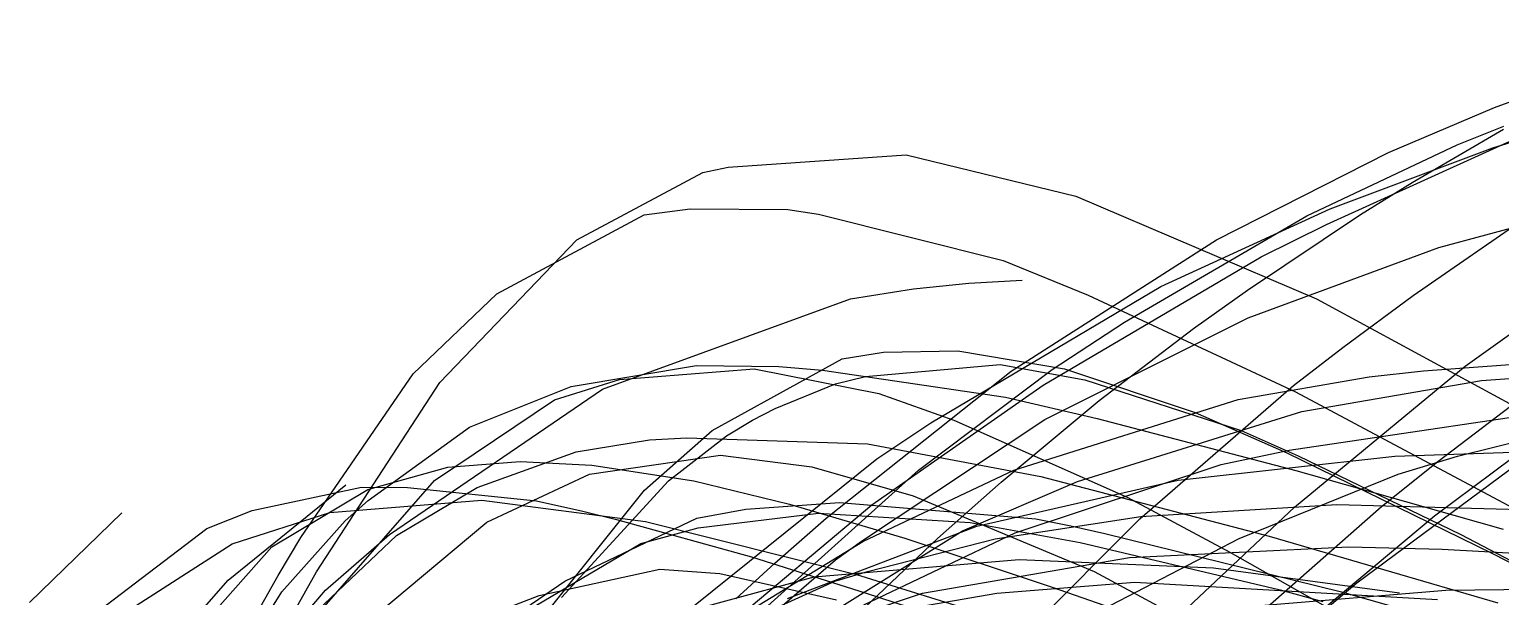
# Model space of a CAD drawing. Header units: metres. Extents: x -233 to 379, y -58 to 1087.
# Drawn here: x -65.24 to -15.9, y 413.1 to 432.11 of the extents above; entities that cross this region are included whole.
import ezdxf

# ---------------------------------------------------------------- set-up
doc = ezdxf.new("R2010")
doc.units = ezdxf.units.M

msp = doc.modelspace()

# ---------------------------------------------------------------- linework, layer by layer
for p, q in [((-16.107, 429.492, -1255.183), (-8.957, 432.107, -1250.159)), ((-21.746, 425.573, -1254.405), (-13.698, 429.223, -1248.356)), ((-19.661, 427.982, -1257.704), (-16.107, 429.492, -1255.183)), ((-18.867, 426.972, -1257.695), (-15.802, 428.76, -1255.14)), ((-17.354, 428.237, -1243.85), (-15.793, 428.869, -1242.599)), ((-16.168, 428.135, -1244.057), (-13.23, 429.059, -1241.726)), ((-22.402, 425.855, -1247.984), (-17.354, 428.237, -1243.85)), ((-41.81, 427.494, -1239.87), (-35.839, 427.907, -1228.818)), ((-35.839, 427.907, -1228.818), (-30.149, 426.518, -1219.933)), ((-25.426, 425.053, -1261.851), (-19.661, 427.982, -1257.704)), ((-21.614, 426.098, -1248.48), (-16.168, 428.135, -1244.057)), ((-46.877, 425.052, -1250.519), (-42.651, 427.309, -1241.522)), ((-42.651, 427.309, -1241.522), (-41.81, 427.494, -1239.87)), ((-20.599, 425.907, -1259.137), (-18.867, 426.972, -1257.695)), ((-30.149, 426.518, -1219.933), (-22.075, 423.075, -1209.349)), ((-17.976, 424.795, -1242.613), (-11.088, 426.658, -1237.649)), ((-49.566, 423.248, -1254.169), (-44.626, 425.892, -1243.281)), ((-44.626, 425.892, -1243.281), (-43.084, 426.094, -1240.222)), ((-43.084, 426.094, -1240.222), (-39.801, 426.075, -1234.089)), ((-39.801, 426.075, -1234.089), (-38.781, 425.914, -1232.333)), ((-38.781, 425.914, -1232.333), (-32.587, 424.366, -1222.349)), ((-28.517, 422.293, -1253.157), (-22.402, 425.855, -1247.984)), ((-27.302, 423.493, -1253.239), (-21.614, 426.098, -1248.48)), ((-24.395, 423.368, -1262.283), (-20.599, 425.907, -1259.137)), ((-18.838, 423.192, -1256.097), (-14.723, 426.031, -1252.465)), ((-23.935, 424.482, -1256.055), (-21.746, 425.573, -1254.405)), ((-17.095, 420.82, -1255.092), (-10.478, 425.562, -1248.913)), ((-51.473, 420.268, -1260.907), (-46.877, 425.052, -1250.519)), ((-32.316, 420.654, -1266.912), (-25.426, 425.053, -1261.851)), ((-24.365, 422.443, -1247.421), (-17.976, 424.795, -1242.613)), ((-32.587, 424.366, -1222.349), (-29.729, 423.205, -1218.369)), ((-31.248, 420.179, -1261.596), (-23.935, 424.482, -1256.055)), ((-37.709, 423.078, -1234.703), (-35.589, 423.408, -1232.011)), ((-35.589, 423.408, -1232.011), (-33.739, 423.599, -1229.73)), ((-35.007, 418.925, -1259.938), (-27.302, 423.493, -1253.239)), ((-33.739, 423.599, -1229.73), (-31.952, 423.705, -1227.58)), ((-26.203, 422.084, -1263.775), (-24.395, 423.368, -1262.283)), ((-52.369, 420.562, -1260.731), (-49.566, 423.248, -1254.169)), ((-46.026, 420.046, -1246.436), (-37.709, 423.078, -1234.703)), ((-29.729, 423.205, -1218.369), (-22.78, 419.957, -1209.553)), ((-22.075, 423.075, -1209.349), (-14.768, 419.116, -1201.493)), ((-21.194, 421.448, -1258.176), (-18.838, 423.192, -1256.097)), ((-31.189, 419.028, -1252.825), (-24.365, 422.443, -1247.421)), ((-30.942, 420.706, -1255.247), (-28.517, 422.293, -1253.157)), ((-29.365, 419.668, -1266.374), (-26.203, 422.084, -1263.775)), ((-36.597, 421.284, -1248.948), (-34.103, 421.329, -1243.629)), ((-34.103, 421.329, -1243.629), (-30.524, 420.732, -1236.524)), ((-22.847, 420.167, -1259.633), (-21.194, 421.448, -1258.176)), ((-47.076, 420.144, -1246.619), (-42.874, 420.837, -1237.724)), ((-42.874, 420.837, -1237.724), (-40.11, 420.809, -1232.309)), ((-42.346, 418.665, -1261.973), (-37.982, 421.064, -1252.01)), ((-37.982, 421.064, -1252.01), (-36.597, 421.284, -1248.948)), ((-37.202, 420.47, -1251.94), (-32.681, 420.873, -1242.643)), ((-32.681, 420.873, -1242.643), (-29.845, 420.363, -1237.242)), ((-18.49, 420.658, -1236.795), (-14.152, 420.987, -1233.43)), ((-18.012, 417.63, -1255.176), (-13.502, 421.05, -1250.835)), ((-16.545, 420.334, -1236.044), (-7.865, 421.005, -1229.191)), ((-56.135, 415.077, -1269.583), (-52.369, 420.562, -1260.731)), ((-47.631, 419.695, -1246.666), (-45.454, 420.369, -1241.369)), ((-45.454, 420.369, -1241.369), (-40.934, 420.735, -1230.969)), ((-40.934, 420.735, -1230.969), (-36.752, 419.907, -1222.297)), ((-40.11, 420.809, -1232.309), (-38.646, 420.682, -1229.59)), ((-38.646, 420.682, -1229.59), (-32.508, 419.781, -1218.822)), ((-38.522, 415.722, -1271.569), (-32.316, 420.654, -1266.912)), ((-38.203, 420.228, -1254.052), (-37.202, 420.47, -1251.94)), ((-35.429, 417.335, -1259.196), (-30.942, 420.706, -1255.247)), ((-30.524, 420.732, -1236.524), (-26.143, 419.264, -1228.727)), ((-29.845, 420.363, -1237.242), (-24.603, 418.663, -1228.064)), ((-24.706, 419.707, -1241.795), (-20.311, 420.458, -1238.232)), ((-22.811, 416.095, -1260.386), (-17.095, 420.82, -1255.092)), ((-20.311, 420.458, -1238.232), (-18.49, 420.658, -1236.795)), ((-55.615, 413.93, -1270.11), (-51.473, 420.268, -1260.907)), ((-53.168, 415.178, -1257.799), (-46.026, 420.046, -1246.436)), ((-50.482, 418.77, -1254.301), (-47.076, 420.144, -1246.619)), ((-40.235, 419.401, -1258.397), (-38.203, 420.228, -1254.052)), ((-36.992, 416.174, -1265.965), (-31.248, 420.179, -1261.596)), ((-36.752, 419.907, -1222.297), (-34.239, 419.014, -1217.57)), ((-27.996, 415.706, -1264.154), (-22.847, 420.167, -1259.633)), ((-22.78, 419.957, -1209.553), (-14.13, 415.336, -1200.186)), ((-22.566, 419.297, -1240.989), (-16.545, 420.334, -1236.044)), ((-51.654, 416.984, -1256.878), (-47.631, 419.695, -1246.666)), ((-40.99, 419.014, -1260.017), (-40.235, 419.401, -1258.397)), ((-32.656, 416.928, -1269.057), (-29.365, 419.668, -1266.374)), ((-32.508, 419.781, -1218.822), (-29.436, 419.069, -1214.042)), ((-32.231, 417.334, -1248.243), (-24.706, 419.707, -1241.795)), ((-17.347, 417.807, -1238.114), (-9.345, 419.771, -1231.132)), ((-41.866, 418.489, -1261.896), (-40.99, 419.014, -1260.017)), ((-37.337, 414.958, -1257.948), (-31.189, 419.028, -1252.825)), ((-36.824, 417.719, -1261.544), (-35.007, 418.925, -1259.938)), ((-34.239, 419.014, -1217.57), (-28.43, 416.43, -1207.549)), ((-30.094, 416.951, -1247.488), (-22.566, 419.297, -1240.989)), ((-29.436, 419.069, -1214.042), (-22.769, 417.323, -1204.553)), ((-26.143, 419.264, -1228.727), (-23.075, 417.918, -1223.884)), ((-22.995, 418.001, -1240.956), (-15.082, 419.177, -1234.541)), ((-18.124, 415.806, -1262.265), (-14.021, 418.863, -1259.136)), ((-53.877, 416.32, -1262.306), (-50.482, 418.77, -1254.301)), ((-44.612, 416.661, -1267.089), (-42.346, 418.665, -1261.973)), ((-44.445, 418.35, -1241.468), (-43.192, 418.422, -1238.828)), ((-43.811, 416.981, -1266.022), (-41.866, 418.489, -1261.896)), ((-43.192, 418.422, -1238.828), (-37.137, 418.216, -1226.656)), ((-24.603, 418.663, -1228.064), (-22.693, 417.816, -1225.079)), ((-50.228, 416.757, -1254.457), (-46.907, 417.952, -1246.856)), ((-46.907, 417.952, -1246.856), (-44.445, 418.35, -1241.468)), ((-37.137, 418.216, -1226.656), (-31.32, 417.122, -1216.313)), ((-25.271, 417.524, -1242.842), (-22.995, 418.001, -1240.956)), ((-23.075, 417.918, -1223.884), (-16.173, 414.545, -1214.145)), ((-19.445, 417.806, -1232.05), (-14.714, 417.959, -1228.572)), ((-53.888, 416.69, -1257.931), (-51.212, 417.432, -1251.378)), ((-51.212, 417.432, -1251.378), (-48.787, 417.629, -1245.726)), ((-48.787, 417.629, -1245.726), (-46.376, 417.507, -1240.396)), ((-46.454, 417.201, -1243.412), (-42.068, 417.842, -1233.84)), ((-46.376, 417.507, -1240.396), (-42.959, 416.98, -1233.292)), ((-43.539, 412.316, -1267.639), (-36.824, 417.719, -1261.544)), ((-42.068, 417.842, -1233.84), (-39.004, 417.443, -1227.667)), ((-39.004, 417.443, -1227.667), (-35.599, 416.479, -1221.293)), ((-32.187, 415.233, -1248.799), (-25.271, 417.524, -1242.842)), ((-26.716, 416.994, -1237.726), (-19.445, 417.806, -1232.05)), ((-22.693, 417.816, -1225.079), (-17.231, 415.177, -1217.126)), ((-20.721, 413.553, -1269.087), (-15.328, 417.553, -1265.175)), ((-19.896, 416.12, -1256.983), (-18.012, 417.63, -1255.176)), ((-19.338, 417.195, -1239.9), (-17.347, 417.807, -1238.114)), ((-55.9, 412.123, -1267.613), (-51.654, 416.984, -1256.878)), ((-49.9, 415.587, -1251.311), (-46.454, 417.201, -1243.412)), ((-47.401, 413.061, -1273.198), (-43.811, 416.981, -1266.022)), ((-42.959, 416.98, -1233.292), (-39.749, 416.199, -1227.134)), ((-41.033, 412.286, -1264.253), (-35.429, 417.335, -1259.196)), ((-37.286, 414.944, -1252.791), (-32.231, 417.334, -1248.243)), ((-34.783, 415.041, -1270.78), (-32.656, 416.928, -1269.057)), ((-33.951, 415.297, -1250.938), (-30.094, 416.951, -1247.488)), ((-33.464, 415.452, -1243.362), (-26.716, 416.994, -1237.726)), ((-31.32, 417.122, -1216.313), (-23.666, 415.118, -1204.468)), ((-24.672, 415.044, -1244.873), (-19.338, 417.195, -1239.9)), ((-22.769, 417.323, -1204.553), (-17.472, 415.823, -1198.019)), ((-58.573, 413.651, -1272.227), (-54.633, 416.846, -1264.596)), ((-57.775, 415.981, -1253.454), (-54.107, 416.76, -1243.85)), ((-57.113, 414.759, -1266.149), (-53.888, 416.69, -1257.931)), ((-54.107, 416.76, -1243.85), (-52.557, 416.756, -1240.079)), ((-52.929, 415.147, -1260.817), (-50.228, 416.757, -1254.457)), ((-52.557, 416.756, -1240.079), (-48.229, 416.305, -1230.164)), ((-48.173, 412.201, -1274.605), (-44.612, 416.661, -1267.089)), ((-35.599, 416.479, -1221.293), (-29.537, 413.933, -1211.012)), ((-28.43, 416.43, -1207.549), (-24.979, 414.589, -1202.332)), ((-65.239, 412.894, -1276.284), (-62.135, 415.907, -1271.563)), ((-59.286, 415.38, -1257.577), (-57.775, 415.981, -1253.454)), ((-58.438, 414.868, -1259.325), (-55.162, 415.91, -1251.723)), ((-55.162, 415.91, -1251.723), (-50.067, 416.325, -1240.591)), ((-54.647, 415.641, -1264.145), (-53.877, 416.32, -1262.306)), ((-50.067, 416.325, -1240.591), (-44.584, 415.617, -1229.792)), ((-48.229, 416.305, -1230.164), (-46.675, 415.963, -1226.947)), ((-46.675, 415.963, -1226.947), (-45.548, 415.683, -1224.708)), ((-43.804, 410.456, -1271.149), (-36.992, 416.174, -1265.965)), ((-42.863, 415.727, -1255.804), (-41.219, 416.028, -1252.342)), ((-41.219, 416.028, -1252.342), (-38.077, 416.254, -1246.048)), ((-39.749, 416.199, -1227.134), (-35.878, 415.05, -1220.289)), ((-38.077, 416.254, -1246.048), (-31.484, 415.706, -1234.13)), ((-27.963, 415.778, -1239.941), (-21.394, 416.181, -1234.819)), ((-27.927, 411.29, -1265.064), (-22.811, 416.095, -1260.386)), ((-24.851, 411.768, -1261.687), (-19.896, 416.12, -1256.983)), ((-21.394, 416.181, -1234.819), (-12.696, 415.948, -1228.464)), ((-56.775, 413.261, -1269.271), (-54.647, 415.641, -1264.145)), ((-53.599, 412.493, -1259.899), (-49.9, 415.587, -1251.311)), ((-47.287, 413.612, -1265.726), (-42.863, 415.727, -1255.804)), ((-45.548, 415.683, -1224.708), (-41.019, 414.427, -1216.211)), ((-44.584, 415.617, -1229.792), (-37.504, 413.832, -1217.59)), ((-42.808, 415.4, -1253.907), (-38.772, 415.896, -1245.306)), ((-40.246, 414.215, -1272.875), (-38.522, 415.722, -1271.569)), ((-39.813, 413.03, -1249.016), (-33.464, 415.452, -1243.362)), ((-38.772, 415.896, -1245.306), (-33.69, 415.575, -1235.399)), ((-33.69, 415.575, -1235.399), (-30.007, 414.908, -1228.979)), ((-33.607, 410.094, -1269.031), (-27.996, 415.706, -1264.154)), ((-32.852, 415.027, -1243.967), (-27.963, 415.778, -1239.941)), ((-31.484, 415.706, -1234.13), (-30.315, 415.465, -1232.289)), ((-30.315, 415.465, -1232.289), (-29.175, 415.215, -1230.546)), ((-24.157, 410.762, -1266.716), (-18.124, 415.806, -1262.265)), ((-17.472, 415.823, -1198.019), (-15.82, 415.357, -1196.173)), ((-62.668, 412.814, -1267.129), (-59.286, 415.38, -1257.577)), ((-56.899, 413.804, -1271.352), (-56.135, 415.077, -1269.583)), ((-56.421, 411.84, -1269.1), (-52.929, 415.147, -1260.817)), ((-55.313, 413.311, -1261.402), (-53.168, 415.178, -1257.799)), ((-44.738, 414.873, -1258.19), (-42.808, 415.4, -1253.907)), ((-40.964, 412.698, -1256.217), (-37.286, 414.944, -1252.791)), ((-40.818, 411.022, -1257.364), (-33.951, 415.297, -1250.938)), ((-38.209, 414.324, -1258.687), (-37.337, 414.958, -1257.948)), ((-37.447, 412.513, -1272.919), (-34.783, 415.041, -1270.78)), ((-37.259, 412.815, -1253.338), (-32.187, 415.233, -1248.799)), ((-37.139, 413.94, -1247.675), (-32.852, 415.027, -1243.967)), ((-35.878, 415.05, -1220.289), (-30.938, 413.411, -1212.384)), ((-29.175, 415.215, -1230.546), (-21.239, 413.259, -1219.238)), ((-28.979, 412.806, -1249.056), (-24.672, 415.044, -1244.873)), ((-23.666, 415.118, -1204.468), (-15.993, 412.887, -1194.488)), ((-17.231, 415.177, -1217.126), (-11.622, 412.219, -1209.978)), ((-62.131, 412.491, -1268.185), (-58.438, 414.868, -1259.325)), ((-60.974, 410.416, -1276.013), (-57.113, 414.759, -1266.149)), ((-49.216, 412.226, -1268.31), (-44.738, 414.873, -1258.19)), ((-41.019, 414.427, -1216.211), (-37.181, 413.215, -1209.856)), ((-30.007, 414.908, -1228.979), (-23.29, 413.321, -1218.455)), ((-28.345, 414.404, -1239.158), (-20.994, 414.768, -1233.425)), ((-24.979, 414.589, -1202.332), (-17.232, 410.203, -1191.819)), ((-20.994, 414.768, -1233.425), (-17.86, 414.69, -1231.12)), ((-17.86, 414.69, -1231.12), (-11.675, 414.343, -1226.707)), ((-16.173, 414.545, -1214.145), (-12.96, 412.871, -1210.263)), ((-57.607, 410.372, -1274.342), (-55.615, 413.93, -1270.11)), ((-48.147, 413.131, -1245.857), (-44.101, 414.01, -1235.419)), ((-44.101, 414.01, -1235.419), (-42.083, 413.866, -1230.497)), ((-43.02, 410.192, -1262.896), (-38.209, 414.324, -1258.687)), ((-41.549, 413.02, -1273.867), (-40.246, 414.215, -1272.875)), ((-38.92, 413.756, -1226.674), (-32.051, 414.344, -1219.463)), ((-38.226, 413.611, -1248.636), (-37.139, 413.94, -1247.675)), ((-35.294, 413.214, -1244.986), (-28.345, 414.404, -1239.158)), ((-32.051, 414.344, -1219.463), (-25.536, 414.061, -1213.668)), ((-29.537, 413.933, -1211.012), (-25.134, 411.578, -1204.507)), ((-25.536, 414.061, -1213.668), (-19.29, 413.226, -1208.765)), ((-61.725, 410.051, -1278.436), (-58.573, 413.651, -1272.227)), ((-57.791, 412.216, -1273.386), (-56.899, 413.804, -1271.352)), ((-48.62, 412.701, -1268.781), (-47.287, 413.612, -1265.726)), ((-45.344, 412.019, -1234.839), (-38.92, 413.756, -1226.674)), ((-43.951, 411.028, -1253.964), (-38.226, 413.611, -1248.636)), ((-42.083, 413.866, -1230.497), (-38.174, 412.992, -1221.48)), ((-37.504, 413.832, -1217.59), (-33.039, 412.454, -1210.993)), ((-32.801, 413.216, -1242.616), (-28.169, 413.577, -1236.138)), ((-28.169, 413.577, -1236.138), (-18.024, 412.995, -1222.695)), ((-26.569, 408.684, -1273.09), (-20.721, 413.553, -1269.087)), ((-60.216, 407.74, -1277.405), (-56.775, 413.261, -1269.271)), ((-60.058, 407.784, -1269.833), (-55.313, 413.311, -1261.402)), ((-49.129, 412.756, -1248.44), (-48.147, 413.131, -1245.857)), ((-41.686, 411.076, -1250.75), (-35.294, 413.214, -1244.986)), ((-37.181, 413.215, -1209.856), (-33.847, 412.129, -1204.892)), ((-36.22, 412.617, -1247.562), (-32.801, 413.216, -1242.616)), ((-30.938, 413.411, -1212.384), (-26.924, 412.021, -1206.643)), ((-23.946, 412.798, -1241.083), (-17.742, 413.311, -1236.142)), ((-23.29, 413.321, -1218.455), (-21.868, 412.937, -1216.487)), ((-21.239, 413.259, -1219.238), (-16.015, 411.78, -1212.96)), ((-17.742, 413.311, -1236.142), (-11.287, 413.385, -1231.282))]:
    msp.add_line(p, q)

doc.saveas('drawing.dxf')
